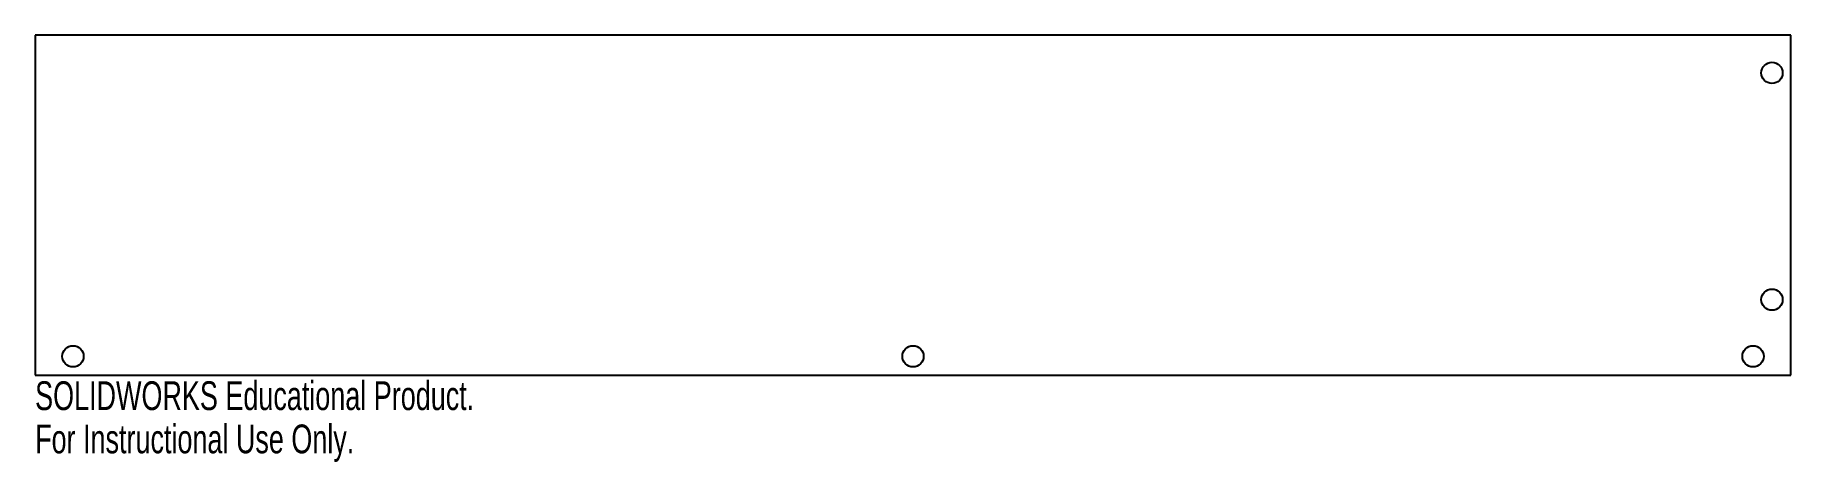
# Model space of a CAD drawing. Header units: inches. Extents: x 0 to 11.6, y -0.6 to 2.2.
import ezdxf

# ---------------------------------------------------------------- set-up
doc = ezdxf.new("R2010")
doc.units = ezdxf.units.IN
doc.header["$MEASUREMENT"] = 0
doc.styles.add('SLDTEXTSTYLE0', font='TXT', dxfattribs={"width": 0.7})

msp = doc.modelspace()

# ---------------------------------------------------------------- linework, layer by layer
at = {"color": 7, "linetype": 'Continuous', "lineweight": 25}
for p, q in [((11.6, 2.25), (0, 2.25)), ((0, 2.25), (0, 0)), ((11.6, 0), (11.6, 2.25)), ((0, 0), (11.6, 0))]:
    msp.add_line(p, q, dxfattribs=at)
for centre in [(11.475, 2), (11.475, 0.5), (0.25, 0.125), (5.8, 0.125), (11.35, 0.125)]:
    msp.add_circle(centre, 0.0703, dxfattribs=at)

# ---------------------------------------------------------------- texts
at = {"color": 7, "linetype": 'Continuous', "char_height": 0.1903, "attachment_point": 1, "style": 'SLDTEXTSTYLE0'}
for s, insert in [('SOLIDWORKS Educational Product.', (0, -0.04)), ('For Instructional Use Only.', (0, -0.326))]:
    msp.add_mtext(s, dxfattribs=dict(at, insert=insert))

doc.saveas('drawing.dxf')
